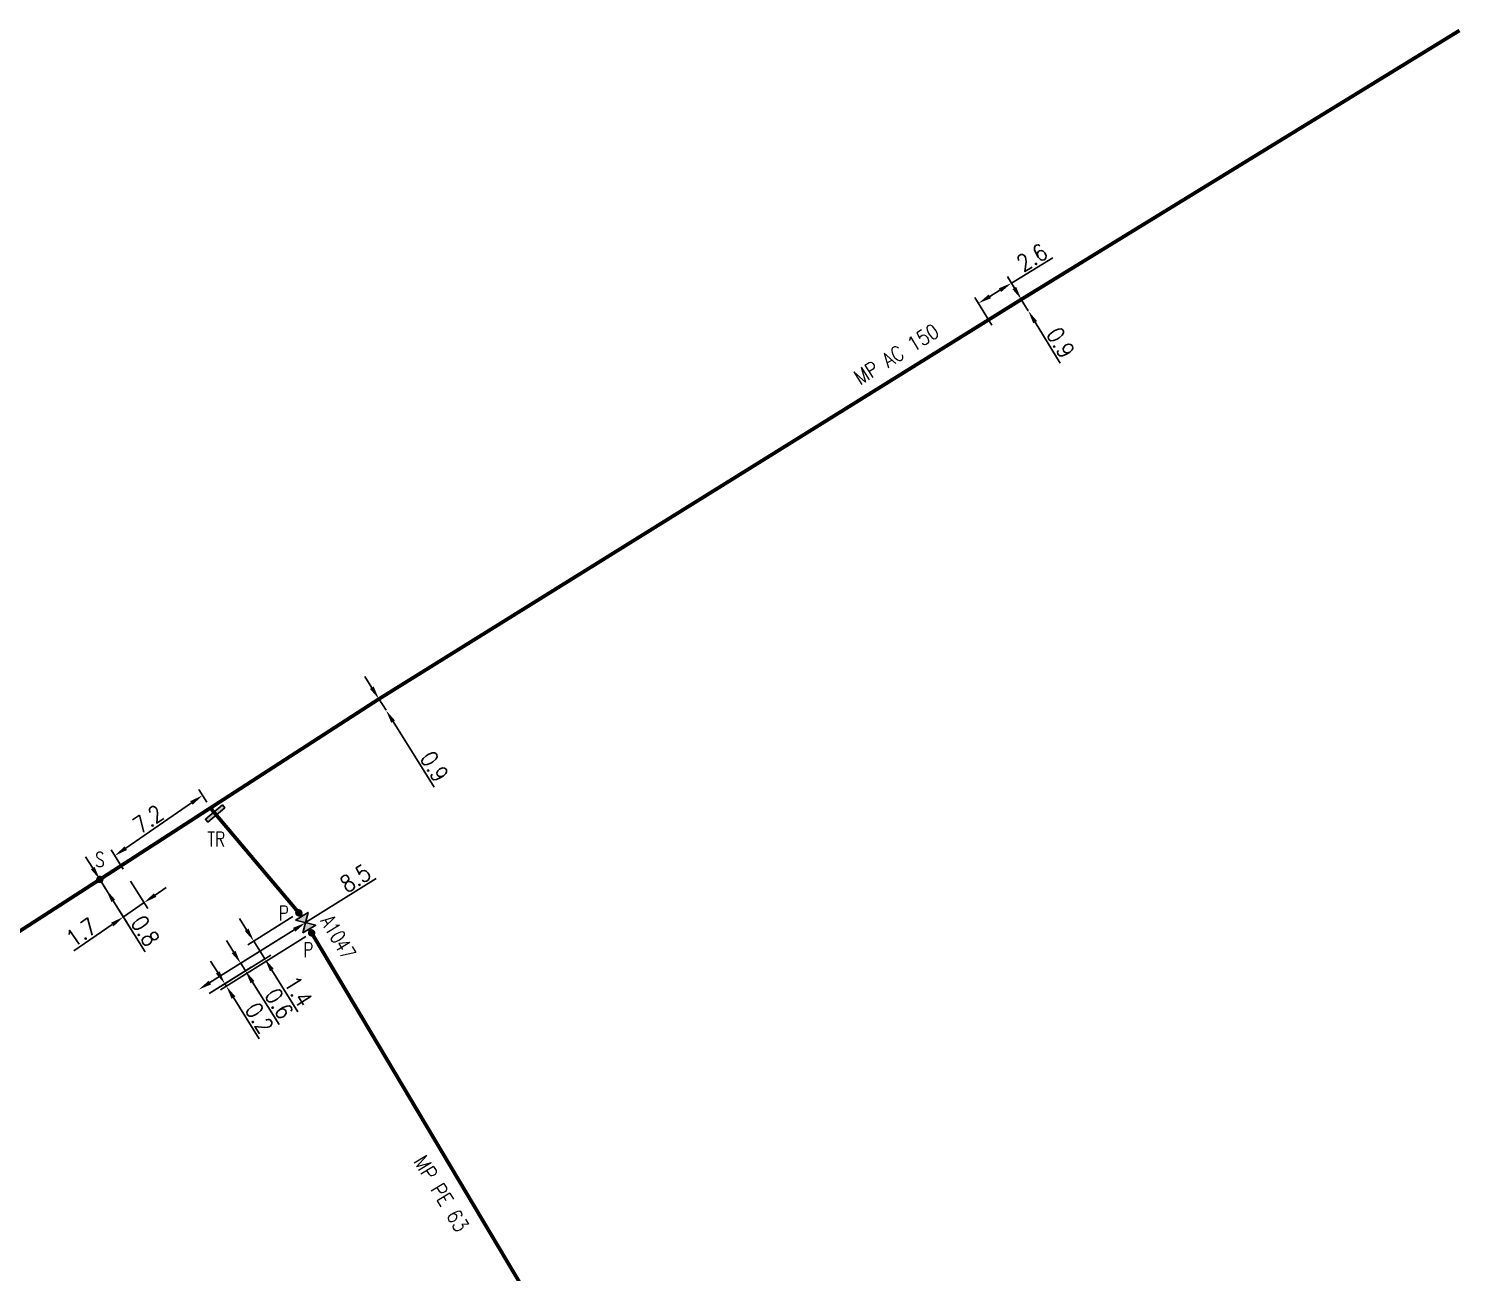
# Model space of a CAD drawing. Header units: millimetres. Extents: x 185000 to 186005, y 127000 to 128000.
# Drawn here: x 185756.4 to 185852.9, y 127916.3 to 128000.1 of the extents above; entities that cross this region are included whole.
import ezdxf
from ezdxf.enums import TextEntityAlignment as Align

# ---------------------------------------------------------------- set-up
doc = ezdxf.new("R2010")
doc.units = ezdxf.units.MM
doc.header["$PDMODE"] = 34
doc.layers.get('0').update_dxf_attribs({"linetype": 'CONTINUOUS'})
doc.layers.get('DEFPOINTS').update_dxf_attribs({"linetype": 'CONTINUOUS'})
for name, color, linetype in [('G_120', 4, 'CONTINUOUS'), ('G_300', 7, 'CONTINUOUS'), ('G_340', 7, 'CONTINUOUS')]:
    doc.layers.add(name, color=color, linetype=linetype)
doc.styles.add('G_ROMANS', font='ROMANS.SHX', dxfattribs={"width": 0.75})
doc.styles.get("Standard").update_dxf_attribs({"font": 'romans.shx', "width": 0.85})
doc.linetypes.add('G_TYPB_AP', pattern='A,5,-0.3,["o",Standard,S=1.5,R=0,X=0,Y=-0.5],-1.65', length=6.95)
doc.linetypes.add('G_TYPB_PE', pattern='A,5,-0.3,["o",Standard,S=1.5,R=0,X=0,Y=-0.5],-1.65', length=6.95)
doc.dimstyles.get("Standard").update_dxf_attribs({"dimtxt": 1.5, "dimasz": 1.2, "dimexe": 0.625, "dimexo": 0.625, "dimgap": 0.25, "dimtad": 1, "dimdec": 1, "dimzin": 0, "dimdsep": 46, "dimtxsty": 'Standard', "dimcen": -0.5, "dimadec": 0, "dimazin": 0, "dimtfac": 1, "dimtdec": 1, "dimtmove": 0, "dimatfit": 3, "dimfxl": 0, "dimtolj": 1, "dimtzin": 0, "dimarcsym": 0})

# ---------------------------------------------------------------- blocks, each defined once
blk = doc.blocks.new('*D465')
at = {"layer": 'DEFPOINTS', "color": 0, "linetype": 'Continuous', "ltscale": 0.5, "transparency": 16777216}
for p in [(185768.617, 127947.602), (185762.173, 127944.384), (185762.995, 127943.071)]:
    blk.add_point(p, dxfattribs=at)
at = {"layer": 'G_120', "color": 0, "linetype": 'Continuous', "lineweight": -2, "ltscale": 0.5, "transparency": 16777216}
for p, q in [((185767.344, 127947.941), (185762.914, 127944.894)), ((185768.368, 127948), (185767.836, 127948.849)), ((185762.746, 127943.469), (185761.924, 127944.781))]:
    blk.add_line(p, q, dxfattribs=at)
at = {"layer": 'G_120', "color": 0, "linetype": 'Continuous', "ltscale": 0.5, "transparency": 16777216}
for points in [[(185767.259, 127948.065), (185767.429, 127947.818), (185768.085, 127948.451)], [(185762.829, 127945.017), (185762.999, 127944.77), (185762.173, 127944.384)]]:
    blk.add_solid(points, dxfattribs=at)
at = {"layer": 'G_120', "color": 0, "linetype": 'Continuous', "ltscale": 0.5, "transparency": 16777216, "insert": (185764.429, 127946.846), "char_height": 1.125, "attachment_point": 5, "rotation": 34.52904}
blk.add_mtext('\\A1;7.2', dxfattribs=at)
blk = doc.blocks.new('*D466')
at = {"layer": 'DEFPOINTS', "color": 0, "transparency": 16777216}
for p in [(185775.029, 127939.873), (185770.977, 127936.627), (185768.144, 127934.852)]:
    blk.add_point(p, dxfattribs=at)
at = {"layer": 'G_300', "color": 0, "lineweight": -2, "transparency": 16777216}
for p, q in [((185774.631, 127939.624), (185770.261, 127936.886)), ((185770.18, 127937.898), (185769.703, 127938.661)), ((185768.541, 127935.101), (185771.374, 127936.876)), ((185770.658, 127937.135), (185770.977, 127936.627)), ((185771.455, 127935.864), (185773.241, 127933.012))]:
    blk.add_line(p, q, dxfattribs=at)
at = {"layer": 'G_300', "color": 0, "transparency": 16777216}
for points in [[(185770.308, 127937.977), (185770.053, 127937.818), (185770.658, 127937.135)], [(185771.582, 127935.944), (185771.327, 127935.784), (185770.977, 127936.627)]]:
    blk.add_solid(points, dxfattribs=at)
at = {"layer": 'G_300', "color": 0, "transparency": 16777216, "insert": (185773.245, 127934.418), "char_height": 1.125, "attachment_point": 5, "rotation": 302.06612}
blk.add_mtext('\\A1;0.6', dxfattribs=at)
blk = doc.blocks.new('*D467')
at = {"layer": 'DEFPOINTS', "color": 0, "transparency": 16777216}
for p in [(185775.029, 127939.873), (185767.825, 127935.36), (185767.825, 127935.36)]:
    blk.add_point(p, dxfattribs=at)
at = {"layer": 'G_300', "color": 0, "lineweight": -2, "transparency": 16777216}
for p, q in [((185775.029, 127939.873), (185779.796, 127942.86)), ((185768.588, 127935.838), (185774.266, 127939.395))]:
    blk.add_line(p, q, dxfattribs=at)
at = {"layer": 'G_300', "color": 0, "transparency": 16777216}
for points in [[(185774.186, 127939.522), (185774.346, 127939.268), (185775.029, 127939.873)], [(185768.509, 127935.965), (185768.668, 127935.711), (185767.825, 127935.36)]]:
    blk.add_solid(points, dxfattribs=at)
at = {"layer": 'G_300', "color": 0, "transparency": 16777216, "insert": (185778.39, 127942.864), "char_height": 1.125, "attachment_point": 5, "rotation": 32.06612}
blk.add_mtext('\\A1;8.5', dxfattribs=at)
blk = doc.blocks.new('*D468')
at = {"layer": 'DEFPOINTS', "color": 0, "ltscale": 0.5, "transparency": 16777216}
for p in [(185761.17, 127942.785), (185762.995, 127943.071), (185764.153, 127941.222)]:
    blk.add_point(p, dxfattribs=at)
at = {"layer": 'G_300', "color": 0, "lineweight": -2, "ltscale": 0.5, "transparency": 16777216}
for p, q in [((185761.419, 127942.388), (185763.002, 127939.861)), ((185763.244, 127942.673), (185764.402, 127940.824)), ((185764.895, 127941.732), (185765.636, 127942.242)), ((185764.153, 127941.222), (185762.753, 127940.258)), ((185762.011, 127939.748), (185759.423, 127937.967))]:
    blk.add_line(p, q, dxfattribs=at)
at = {"layer": 'G_300', "color": 0, "ltscale": 0.5, "transparency": 16777216}
for points in [[(185764.81, 127941.856), (185764.98, 127941.608), (185764.153, 127941.222)], [(185761.926, 127939.872), (185762.096, 127939.625), (185762.753, 127940.258)]]:
    blk.add_solid(points, dxfattribs=at)
at = {"layer": 'G_300', "color": 0, "ltscale": 0.5, "transparency": 16777216, "insert": (185759.921, 127939.221), "char_height": 1.125, "attachment_point": 5, "rotation": 34.52904}
blk.add_mtext('\\A1;1.7', dxfattribs=at)
blk = doc.blocks.new('*D469')
at = {"layer": 'DEFPOINTS', "color": 0, "ltscale": 0.5, "transparency": 16777216}
for p in [(185761.17, 127942.785), (185761.594, 127942.107), (185761.594, 127942.107)]:
    blk.add_point(p, dxfattribs=at)
at = {"layer": 'G_300', "color": 0, "lineweight": -2, "ltscale": 0.5, "transparency": 16777216}
for p, q in [((185760.692, 127943.548), (185760.214, 127944.311)), ((185761.17, 127942.785), (185761.594, 127942.107)), ((185762.072, 127941.345), (185764.223, 127937.912))]:
    blk.add_line(p, q, dxfattribs=at)
at = {"layer": 'G_300', "color": 0, "ltscale": 0.5, "transparency": 16777216}
for points in [[(185760.819, 127943.628), (185760.565, 127943.468), (185761.17, 127942.785)], [(185762.199, 127941.424), (185761.945, 127941.265), (185761.594, 127942.107)]]:
    blk.add_solid(points, dxfattribs=at)
at = {"layer": 'G_300', "color": 0, "ltscale": 0.5, "transparency": 16777216, "insert": (185764.227, 127939.318), "char_height": 1.125, "attachment_point": 5, "rotation": 302.06612}
blk.add_mtext('\\A1;0.8', dxfattribs=at)
blk = doc.blocks.new('*D470')
at = {"layer": 'DEFPOINTS', "color": 0, "linetype": 'Continuous', "ltscale": 0.5, "transparency": 16777216}
for p in [(185779.972, 127954.947), (185780.45, 127954.185), (185780.45, 127954.185)]:
    blk.add_point(p, dxfattribs=at)
at = {"layer": 'G_120', "color": 0, "linetype": 'Continuous', "lineweight": -2, "ltscale": 0.5, "transparency": 16777216}
for p, q in [((185779.494, 127955.71), (185779.015, 127956.472)), ((185779.972, 127954.947), (185780.45, 127954.185)), ((185780.928, 127953.423), (185783.696, 127949.009))]:
    blk.add_line(p, q, dxfattribs=at)
at = {"layer": 'G_120', "color": 0, "linetype": 'Continuous', "ltscale": 0.5, "transparency": 16777216}
for points in [[(185779.621, 127955.79), (185779.367, 127955.63), (185779.972, 127954.947)], [(185781.055, 127953.502), (185780.801, 127953.343), (185780.45, 127954.185)]]:
    blk.add_solid(points, dxfattribs=at)
at = {"layer": 'G_120', "color": 0, "linetype": 'Continuous', "ltscale": 0.5, "transparency": 16777216, "insert": (185783.712, 127950.396), "char_height": 1.125, "attachment_point": 5, "rotation": 302.09445}
blk.add_mtext('\\A1;0.9', dxfattribs=at)
blk = doc.blocks.new('*D471')
at = {"layer": 'DEFPOINTS', "color": 0, "linetype": 'Continuous', "ltscale": 0.5, "transparency": 16777216}
for p in [(185823.253, 127981.875), (185820.366, 127981.615), (185821.503, 127979.752)]:
    blk.add_point(p, dxfattribs=at)
at = {"layer": 'G_120', "color": 0, "linetype": 'Continuous', "lineweight": -2, "ltscale": 0.5, "transparency": 16777216}
for p, q in [((185822.585, 127982.97), (185825.383, 127984.678)), ((185823.009, 127982.275), (185822.341, 127983.37)), ((185821.259, 127980.152), (185820.121, 127982.015)), ((185821.134, 127982.084), (185821.817, 127982.501))]:
    blk.add_line(p, q, dxfattribs=at)
at = {"layer": 'G_120', "color": 0, "linetype": 'Continuous', "ltscale": 0.5, "transparency": 16777216}
for points in [[(185821.738, 127982.629), (185821.895, 127982.373), (185822.585, 127982.97)], [(185821.056, 127982.212), (185821.212, 127981.956), (185820.366, 127981.615)]]:
    blk.add_solid(points, dxfattribs=at)
at = {"layer": 'G_120', "color": 0, "linetype": 'Continuous', "ltscale": 0.5, "transparency": 16777216, "insert": (185823.977, 127984.699), "char_height": 1.125, "attachment_point": 5, "rotation": 31.40203}
blk.add_mtext('\\A1;2.6', dxfattribs=at)
blk = doc.blocks.new('*D472')
at = {"layer": 'DEFPOINTS', "color": 0, "linetype": 'Continuous', "ltscale": 0.5, "transparency": 16777216}
for p in [(185823.253, 127981.875), (185823.722, 127981.107), (185823.722, 127981.107)]:
    blk.add_point(p, dxfattribs=at)
at = {"layer": 'G_120', "color": 0, "linetype": 'Continuous', "lineweight": -2, "ltscale": 0.5, "transparency": 16777216}
for p, q in [((185822.784, 127982.643), (185822.315, 127983.411)), ((185823.253, 127981.875), (185823.722, 127981.107)), ((185824.191, 127980.339), (185825.876, 127977.579))]:
    blk.add_line(p, q, dxfattribs=at)
at = {"layer": 'G_120', "color": 0, "linetype": 'Continuous', "ltscale": 0.5, "transparency": 16777216}
for points in [[(185822.912, 127982.721), (185822.656, 127982.565), (185823.253, 127981.875)], [(185824.319, 127980.417), (185824.063, 127980.26), (185823.722, 127981.107)]]:
    blk.add_solid(points, dxfattribs=at)
at = {"layer": 'G_120', "color": 0, "linetype": 'Continuous', "ltscale": 0.5, "transparency": 16777216, "insert": (185825.908, 127978.965), "char_height": 1.125, "attachment_point": 5, "rotation": 301.40203}
blk.add_mtext('\\A1;0.9', dxfattribs=at)
blk = doc.blocks.new('G_300_04')
at = {"linetype": 'Continuous'}
h = blk.add_hatch(color=0, dxfattribs=at)
h.paths.add_polyline_path([(-0.5, 0.5), (-0.5, -0.5), (0, 0)])
h.paths.add_polyline_path([(0.5, 0.5), (0, 0), (0.5, -0.5)])
at = {"color": 0, "linetype": 'Continuous', "flags": 128}
blk.add_lwpolyline([(-0.5, -0.5), (0.5, 0.5), (0.5, -0.5), (-0.5, 0.5)], close=True, dxfattribs=at)
at = {"color": 0, "linetype": 'Continuous', "width": 0.75}
blk.add_attdef('NUM', text='', height=1, dxfattribs=at).set_placement((0, 1.782), align=Align.MIDDLE_CENTER)
at = {"color": 0, "linetype": 'Continuous', "width": 0.75, "flags": 3}
for tag, p in [('DEF_LEG', (0, -5)), ('DEF_COUP', (0, -7.5)), ('DEF_TYPE', (0, -10))]:
    blk.add_attdef(tag, text='', height=1.2, dxfattribs=at).set_placement(p, align=Align.MIDDLE)
blk = doc.blocks.new('G_340_16')
at = {"linetype": 'Continuous'}
blk.add_hatch(color=0, dxfattribs=at).paths.add_polyline_path([(0.125, 0.75), (-0.125, 0.75), (-0.125, -0.75), (0.125, -0.75)])
at = {"color": 0, "linetype": 'Continuous'}
blk.add_lwpolyline([(-0.125, 0.75), (0.125, 0.75), (0.125, -0.75), (-0.125, -0.75)], close=True, dxfattribs=at)
at = {"color": 0, "linetype": 'Continuous', "width": 0.75}
for tag, height, flags, p in [('TR', 1, 8, (0, 2.146)), ('DEF_LEG', 1.2, 3, (0, -5)), ('DEF_COUP', 1.2, 3, (0, -7.5)), ('DEF_TYPE', 1.2, 3, (0, -10))]:
    blk.add_attdef(tag, text='', height=height, dxfattribs=dict(at, flags=flags)).set_placement(p, align=Align.MIDDLE)
blk = doc.blocks.new('G_300_11')
at = {"color": 0, "linetype": 'Continuous', "const_width": 0.248, "flags": 128}
blk.add_lwpolyline([(-0.126, 0, 1), (0.126, 0, 1)], format="xyb", close=True, dxfattribs=at)
at = {"linetype": 'Continuous', "style": 'G_ROMANS', "width": 0.75}
blk.add_attdef('S', text='', height=1, dxfattribs=at).set_placement((0, 1.35), align=Align.MIDDLE_CENTER)
at = {"color": 0, "linetype": 'Continuous', "width": 0.75, "flags": 3}
for tag, p in [('DEF_LEG', (0, -5)), ('DEF_COUP', (0, -7.5)), ('DEF_TYPE', (0, -10))]:
    blk.add_attdef(tag, text='', height=1.2, dxfattribs=at).set_placement(p, align=Align.MIDDLE)
blk = doc.blocks.new('*D589')
at = {"layer": 'DEFPOINTS', "color": 0, "ltscale": 0.5, "transparency": 16777216}
for p in [(185775.438, 127939.185), (185769.588, 127935.757), (185768.144, 127934.852)]:
    blk.add_point(p, dxfattribs=at)
at = {"layer": 'G_300', "color": 0, "lineweight": -2, "ltscale": 0.5, "transparency": 16777216}
for p, q in [((185775.041, 127938.937), (185769.297, 127935.338)), ((185769.11, 127936.519), (185768.633, 127937.282)), ((185768.541, 127935.101), (185769.985, 127936.006)), ((185769.588, 127935.757), (185769.694, 127935.587)), ((185770.172, 127934.825), (185771.913, 127932.046))]:
    blk.add_line(p, q, dxfattribs=at)
at = {"layer": 'G_300', "color": 0, "ltscale": 0.5, "transparency": 16777216}
for points in [[(185769.238, 127936.599), (185768.983, 127936.44), (185769.588, 127935.757)], [(185770.299, 127934.904), (185770.045, 127934.745), (185769.694, 127935.587)]]:
    blk.add_solid(points, dxfattribs=at)
at = {"layer": 'G_300', "color": 0, "ltscale": 0.5, "transparency": 16777216, "insert": (185771.917, 127933.452), "char_height": 1.125, "attachment_point": 5, "rotation": 302.06612}
blk.add_mtext('\\A1;0.2', dxfattribs=at)
blk = doc.blocks.new('G_300_12')
at = {"color": 0, "linetype": 'Continuous', "const_width": 0.248, "flags": 128}
blk.add_lwpolyline([(-0.126, 0, 1), (0.126, 0, 1)], format="xyb", close=True, dxfattribs=at)
at = {"linetype": 'Continuous', "style": 'G_ROMANS', "width": 0.75}
blk.add_attdef('P', text='', height=1, dxfattribs=at).set_placement((0, 1.24), align=Align.MIDDLE_CENTER)
at = {"color": 0, "linetype": 'Continuous', "width": 0.75, "flags": 3}
for tag, p in [('DEF_LEG', (0, -5)), ('DEF_COUP', (0, -7.5)), ('DEF_TYPE', (0, -10))]:
    blk.add_attdef(tag, text='', height=1.2, dxfattribs=at).set_placement(p, align=Align.MIDDLE)
blk = doc.blocks.new('*D590')
at = {"layer": 'DEFPOINTS', "color": 0, "ltscale": 0.5, "transparency": 16777216}
for p in [(185774.578, 127940.535), (185772.282, 127937.444), (185768.144, 127934.852)]:
    blk.add_point(p, dxfattribs=at)
at = {"layer": 'G_300', "color": 0, "lineweight": -2, "ltscale": 0.5, "transparency": 16777216}
for p, q in [((185774.18, 127940.286), (185771.141, 127938.382)), ((185771.061, 127939.393), (185770.583, 127940.156)), ((185771.539, 127938.631), (185772.282, 127937.444)), ((185768.541, 127935.101), (185772.679, 127937.693)), ((185772.76, 127936.682), (185774.518, 127933.874))]:
    blk.add_line(p, q, dxfattribs=at)
at = {"layer": 'G_300', "color": 0, "ltscale": 0.5, "transparency": 16777216}
for points in [[(185771.188, 127939.473), (185770.934, 127939.314), (185771.539, 127938.631)], [(185772.887, 127936.761), (185772.632, 127936.602), (185772.282, 127937.444)]]:
    blk.add_solid(points, dxfattribs=at)
at = {"layer": 'G_300', "color": 0, "ltscale": 0.5, "transparency": 16777216, "insert": (185774.547, 127935.241), "char_height": 1.125, "attachment_point": 5, "rotation": 302.06612}
blk.add_mtext('\\A1;1.4', dxfattribs=at)

msp = doc.modelspace()

# ---------------------------------------------------------------- linework, layer by layer
at = {"layer": 'G_120', "linetype": 'G_TYPB_AP', "ltscale": 0.5}
msp.add_lwpolyline([(185653.454, 127866.216, 0.25, 0.25, 0), (185661.922, 127872.739, 0.25, 0.25, 0), (185672.119, 127882.394, 0.25, 0.25, 0), (185681.825, 127889.786, 0.25, 0.25, 0), (185691.412, 127895.985, 0.25, 0.25, 0), (185727.819, 127921.258, 0.25, 0.25, 0), (185761.17, 127942.785, 0.25, 0.25, 0), (185768.617, 127947.602, 0.25, 0.25, 0), (185779.972, 127954.947, 0.25, 0.25, 0), (185821.01, 127980.479, 0.25, 0.25, 0), (185823.253, 127981.875, 0.25, 0.25, 0), (185852.776, 128000, 0, 0, 0)], format="xyseb", dxfattribs=at)
at = {"layer": 'G_120', "linetype": 'G_TYPB_AP', "ltscale": 0.5, "const_width": 0.25, "flags": 128}
msp.add_lwpolyline([(185768.935, 127947.225), (185768.617, 127947.602)], dxfattribs=at)
at = {"layer": 'G_120', "linetype": 'G_TYPB_PE', "ltscale": 0.5, "const_width": 0.25, "flags": 128}
for points in [[(185774.773, 127940.303), (185768.935, 127947.225)], [(185799.748, 127900.023), (185790.131, 127914.485), (185775.284, 127939.443)]]:
    msp.add_lwpolyline(points, dxfattribs=at)

# ---------------------------------------------------------------- block references
at = {"layer": 'G_300', "ltscale": 0.5}
msp.add_blockref('G_300_11', (185761.17, 127942.785), dxfattribs=at).add_auto_attribs({'S': 'S'})
ref = msp.add_blockref('G_300_12', (185774.578, 127940.535), dxfattribs=dict(at, rotation=300.7464285613962))
ref.add_attrib('P', 'P', dxfattribs={"layer": '0', "linetype": 'Continuous', "height": 1, "style": 'G_ROMANS', "width": 0.75}).set_placement((185773.559, 127940.509), align=Align.MIDDLE_CENTER)
at = {"layer": 'G_300'}
ref = msp.add_blockref('G_300_04', (185775.029, 127939.873), dxfattribs=dict(at, rotation=300.7464283846556))
ref.add_attrib('NUM', 'A1047', dxfattribs={"layer": '0', "color": 0, "linetype": 'Continuous', "height": 1, "rotation": 300.74643, "style": 'G_ROMANS', "width": 0.75}).set_placement((185777.224, 127938.888), align=Align.MIDDLE)
at = {"layer": 'G_300', "ltscale": 0.5}
ref = msp.add_blockref('G_300_12', (185775.438, 127939.185), dxfattribs=dict(at, rotation=300.7464285613962))
ref.add_attrib('P', 'P', dxfattribs={"layer": '0', "linetype": 'Continuous', "height": 1, "style": 'G_ROMANS', "width": 0.75}).set_placement((185775.209, 127938.045), align=Align.MIDDLE_CENTER)
at = {"layer": 'G_340', "ltscale": 0.5}
ref = msp.add_blockref('G_340_16', (185768.935, 127947.225), dxfattribs=dict(at, rotation=310.1429962608263))
ref.add_attrib('TR', 'TR', dxfattribs={"layer": '0', "color": 0, "linetype": 'Continuous', "height": 1, "width": 0.75}).set_placement((185769.012, 127945.5), align=Align.MIDDLE)

# ---------------------------------------------------------------- texts
at = {"layer": 'G_120', "linetype": 'G_TYPB_PE', "width": 0.85}
for s, rotation, p in [('MP AC 150', 31.8877, (185814.842, 127978.185)), ('MP PE 63', 301.13746, (185784.177, 127921.608))]:
    msp.add_text(s, height=1, rotation=rotation, dxfattribs=at).set_placement(p, align=Align.MIDDLE)

# ---------------------------------------------------------------- dimensions: what is measured, and where the dimension line sits
at = {"layer": 'G_120', "linetype": 'Continuous', "ltscale": 0.5}
for base, p1, p2, angle, picture, middle in [((185820.366, 127981.615), (185823.253, 127981.875), (185821.503, 127979.752), 31.40203, '*D471', (185824.368, 127984.059)), ((185823.722, 127981.107), (185823.253, 127981.875), (185823.722, 127981.107), 121.40203, '*D472', (185825.268, 127978.575)), ((185780.45, 127954.185), (185779.972, 127954.947), (185780.45, 127954.185), 122.09445, '*D470', (185783.076, 127949.998)), ((185762.173, 127944.384), (185768.617, 127947.602), (185762.995, 127943.071), 34.52904, '*D465', (185764.854, 127946.228))]:
    dim = msp.add_linear_dim(base=base, p1=p1, p2=p2, angle=angle, dimstyle='Standard', override={"dimscale": 0.75}, dxfattribs=at)
    dim.commit()
    dim.dimension.update_dxf_attribs({"geometry": picture, "text_midpoint": middle, "dimtype": 160})
at = {"layer": 'G_300', "ltscale": 0.5}
for base, p1, p2, angle, override, picture, middle in [((185761.594, 127942.107), (185761.17, 127942.785), (185761.594, 127942.107), 122.06612, {"dimscale": 0.75}, '*D469', (185763.591, 127938.92)), ((185764.153, 127941.222), (185761.17, 127942.785), (185762.995, 127943.071), 214.52904, {"dimscale": 0.75}, '*D468', (185760.346, 127938.603)), ((185772.282, 127937.444), (185774.578, 127940.535), (185768.144, 127934.852), 122.06612, {"dimscale": 0.75, "dimatfit": 0}, '*D590', (185773.911, 127934.843)), ((185769.588, 127935.757), (185775.438, 127939.185), (185768.144, 127934.852), 302.06612, {"dimscale": 0.75, "dimatfit": 0}, '*D589', (185771.281, 127933.054))]:
    dim = msp.add_linear_dim(base=base, p1=p1, p2=p2, angle=angle, dimstyle='Standard', override=override, dxfattribs=at)
    dim.commit()
    dim.dimension.update_dxf_attribs({"geometry": picture, "text_midpoint": middle, "dimtype": 160})
at = {"layer": 'G_300'}
for base, p2, angle, picture, middle in [((185767.825, 127935.36), (185767.825, 127935.36), 32.06612, '*D467', (185778.789, 127942.229)), ((185770.977, 127936.627), (185768.144, 127934.852), 122.06612, '*D466', (185772.61, 127934.02))]:
    dim = msp.add_linear_dim(base=base, p1=(185775.029, 127939.873), p2=p2, angle=angle, dimstyle='Standard', override={"dimscale": 0.75}, dxfattribs=at)
    dim.commit()
    dim.dimension.update_dxf_attribs({"geometry": picture, "text_midpoint": middle, "dimtype": 160})

doc.saveas('drawing.dxf')
